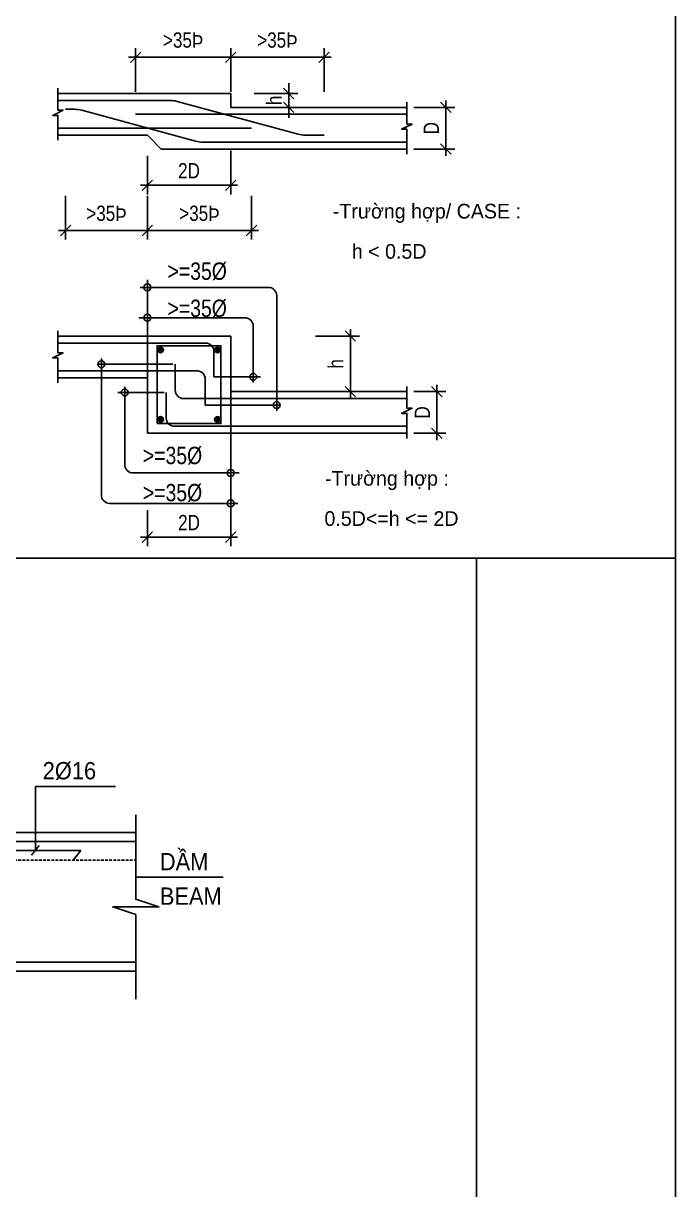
# Model space of a CAD drawing. Header units: millimetres. Extents: x -205508 to -110432, y 549193 to 571297.
# Drawn here: x -132335 to -129986, y 563781 to 567981 of the extents above; entities that cross this region are included whole.
import ezdxf

# ---------------------------------------------------------------- set-up
doc = ezdxf.new("R2010")
doc.units = ezdxf.units.MM
doc.header["$LTSCALE"] = 25
doc.header["$MEASUREMENT"] = 0
doc.header["$PDSIZE"] = 50
doc.linetypes.add('AUDIT_I_131119094342-0', pattern=[0])
doc.linetypes.add('HIDDEN', pattern=[2.3807, 1.587, -0.7937])
for name, color, linetype in [('2', 2, 'Continuous'), ('3H', 8, 'HIDDEN'), ('AC', 200, 'Continuous'), ('CHU_B', 4, 'Continuous'), ('CHUTHEP', 4, 'Continuous'), ('COTTHEP', 220, 'Continuous'), ('dai', 3, 'AUDIT_I_131119094342-0'), ('dbao', 2, 'Continuous'), ('DDAN', 7, 'Continuous'), ('HACTH', 8, 'Continuous'), ('kich thuoc', 251, 'Continuous'), ('MONG', 7, 'Continuous'), ('S-DUONG BAO', 7, 'Continuous'), ('thep', 4, 'Continuous')]:
    doc.layers.add(name, color=color, linetype=linetype)
doc.layers.add('DCE_MCZiCZac', color=250, linetype='Continuous', lineweight=13)
doc.styles.add('Simplex- GCC', font='arial.ttf', dxfattribs={"width": 0.8})
doc.styles.add('vnh100', font='', dxfattribs={"width": 0.8})
doc.styles.add('VNI-AVO', font='', dxfattribs={"width": 0.8, "height": 0.8})
doc.styles.add('VNISIMPLEX', font='arial.ttf', dxfattribs={"width": 0.9})
doc.styles.get('vnh100').set_extended_font_data('VNI-Helve')
doc.styles.get('VNI-AVO').set_extended_font_data('VNI-Avo')
doc.dimstyles.new('ISO-25', dxfattribs={"dimscale": 25, "dimtxt": 2.2, "dimasz": 1.5, "dimexe": 1.3, "dimexo": 1, "dimgap": 1, "dimtad": 1, "dimdec": 0, "dimtxsty": 'Simplex- GCC', "dimblk": 'OBLIQUE', "dimcen": 2.5, "dimdle": 1, "dimclrd": 8, "dimclre": 8, "dimclrt": 7, "dimadec": 0, "dimazin": 0, "dimtfac": 1, "dimtdec": 0, "dimtix": 1, "dimtmove": 0, "dimatfit": 3, "dimfxl": 5, "dimfxlon": 1, "dimarcsym": 0})

# ---------------------------------------------------------------- blocks, each defined once
blk = doc.blocks.new('_Oblique')
at = {"color": 4, "linetype": 'ByBlock', "lineweight": -2}
blk.add_line((-0.5, -0.5), (0.5, 0.5), dxfattribs=at)
blk = doc.blocks.new('*D330')
at = {"layer": 'DCE_MCZiCZac', "color": 8, "lineweight": -2, "ltscale": 20, "transparency": 16777216}
for p, q in [((-131379.1, 567728.1), (-131379.1, 567765.6)), ((-131504.1, 567728.1), (-131346.6, 567728.1)), ((-131379.1, 567728.1), (-131379.1, 567678.1)), ((-131504.1, 567678.1), (-131346.6, 567678.1)), ((-131379.1, 567678.1), (-131379.1, 567640.6))]:
    blk.add_line(p, q, dxfattribs=at)
at = {"layer": 'Defpoints', "color": 0, "ltscale": 20, "transparency": 16777216}
for p in [(-131588.1, 567728.1), (-131588.1, 567678.1), (-131379.1, 567678.1)]:
    blk.add_point(p, dxfattribs=at)
at = {"layer": 'DCE_MCZiCZac', "color": 8, "lineweight": -2, "ltscale": 20, "transparency": 16777216, "xscale": 37.5, "yscale": 37.5, "zscale": 37.5}
for p, rotation in [((-131379.1, 567728.1), 270), ((-131379.1, 567678.1), 90)]:
    blk.add_blockref('_Oblique', p, dxfattribs=dict(at, rotation=rotation))
at = {"layer": 'DCE_MCZiCZac', "color": 7, "ltscale": 20, "transparency": 16777216, "insert": (-131431.6, 567703.1), "char_height": 55, "attachment_point": 5, "rotation": 90, "style": 'Simplex- GCC'}
blk.add_mtext('h', dxfattribs=at)
blk = doc.blocks.new('*D331')
at = {"layer": 'DCE_MCZiCZac', "color": 8, "lineweight": -2, "ltscale": 20, "transparency": 16777216}
for p, q in [((-132182.5, 567359.7), (-132182.5, 567202.2)), ((-131888.1, 567359.7), (-131888.1, 567202.2)), ((-132207.5, 567234.7), (-131863.1, 567234.7))]:
    blk.add_line(p, q, dxfattribs=at)
at = {"layer": 'Defpoints', "color": 0, "ltscale": 20, "transparency": 16777216}
for p in [(-132182.5, 567671.1), (-131888.1, 567578.1), (-131888.1, 567234.7)]:
    blk.add_point(p, dxfattribs=at)
at = {"layer": 'DCE_MCZiCZac', "color": 8, "lineweight": -2, "ltscale": 20, "transparency": 16777216, "xscale": 37.5, "yscale": 37.5, "zscale": 37.5, "rotation": 180}
blk.add_blockref('_Oblique', (-132182.5, 567234.7), dxfattribs=at)
at = {"layer": 'DCE_MCZiCZac', "color": 8, "lineweight": -2, "ltscale": 20, "transparency": 16777216, "xscale": 37.5, "yscale": 37.5, "zscale": 37.5}
blk.add_blockref('_Oblique', (-131888.1, 567234.7), dxfattribs=at)
at = {"layer": 'DCE_MCZiCZac', "color": 7, "ltscale": 20, "transparency": 16777216, "insert": (-132035.3, 567296.3), "char_height": 55, "attachment_point": 5, "style": 'Simplex- GCC'}
blk.add_mtext('>35Þ', dxfattribs=at)
blk = doc.blocks.new('*D332')
at = {"layer": 'DCE_MCZiCZac', "color": 8, "lineweight": -2, "ltscale": 20, "transparency": 16777216}
for p, q in [((-131888.1, 567359.7), (-131888.1, 567202.2)), ((-131513.1, 567359.7), (-131513.1, 567202.2)), ((-131488.1, 567234.7), (-131913.1, 567234.7))]:
    blk.add_line(p, q, dxfattribs=at)
at = {"layer": 'Defpoints', "color": 0, "ltscale": 20, "transparency": 16777216}
for p in [(-131888.1, 567578.1), (-131513.1, 567603.1), (-131888.1, 567234.7)]:
    blk.add_point(p, dxfattribs=at)
at = {"layer": 'DCE_MCZiCZac', "color": 8, "lineweight": -2, "ltscale": 20, "transparency": 16777216, "xscale": 37.5, "yscale": 37.5, "zscale": 37.5, "rotation": 180}
blk.add_blockref('_Oblique', (-131888.1, 567234.7), dxfattribs=at)
at = {"layer": 'DCE_MCZiCZac', "color": 8, "lineweight": -2, "ltscale": 20, "transparency": 16777216, "xscale": 37.5, "yscale": 37.5, "zscale": 37.5}
blk.add_blockref('_Oblique', (-131513.1, 567234.7), dxfattribs=at)
at = {"layer": 'DCE_MCZiCZac', "color": 7, "ltscale": 20, "transparency": 16777216, "insert": (-131700.6, 567296.3), "char_height": 55, "attachment_point": 5, "style": 'Simplex- GCC'}
blk.add_mtext('>35Þ', dxfattribs=at)
blk = doc.blocks.new('*D333')
at = {"layer": 'DCE_MCZiCZac', "color": 8, "lineweight": -2, "ltscale": 20, "transparency": 16777216}
for p, q in [((-131888.1, 567503.1), (-131888.1, 567364.9)), ((-131588.1, 567522.4), (-131588.1, 567364.9)), ((-131913.1, 567397.4), (-131563.1, 567397.4))]:
    blk.add_line(p, q, dxfattribs=at)
at = {"layer": 'Defpoints', "color": 0, "ltscale": 20, "transparency": 16777216}
for p in [(-131588.1, 567678.1), (-131888.1, 567528.1), (-131588.1, 567397.4)]:
    blk.add_point(p, dxfattribs=at)
at = {"layer": 'DCE_MCZiCZac', "color": 8, "lineweight": -2, "ltscale": 20, "transparency": 16777216, "xscale": 37.5, "yscale": 37.5, "zscale": 37.5, "rotation": 180}
blk.add_blockref('_Oblique', (-131888.1, 567397.4), dxfattribs=at)
at = {"layer": 'DCE_MCZiCZac', "color": 8, "lineweight": -2, "ltscale": 20, "transparency": 16777216, "xscale": 37.5, "yscale": 37.5, "zscale": 37.5}
blk.add_blockref('_Oblique', (-131588.1, 567397.4), dxfattribs=at)
at = {"layer": 'DCE_MCZiCZac', "color": 7, "ltscale": 20, "transparency": 16777216, "insert": (-131738.1, 567449.9), "char_height": 55, "attachment_point": 5, "style": 'Simplex- GCC'}
blk.add_mtext('2D', dxfattribs=at)
blk = doc.blocks.new('*D334')
at = {"layer": 'DCE_MCZiCZac', "color": 8, "lineweight": -2, "ltscale": 20, "transparency": 16777216}
for p, q in [((-130813.5, 567503.1), (-130813.5, 567703.1)), ((-130928.9, 567678.1), (-130781, 567678.1)), ((-130928.9, 567528.1), (-130781, 567528.1))]:
    blk.add_line(p, q, dxfattribs=at)
at = {"layer": 'Defpoints', "color": 0, "ltscale": 20, "transparency": 16777216}
for p in [(-130953.9, 567678.1), (-130813.5, 567678.1), (-130953.9, 567528.1)]:
    blk.add_point(p, dxfattribs=at)
at = {"layer": 'DCE_MCZiCZac', "color": 8, "lineweight": -2, "ltscale": 20, "transparency": 16777216, "xscale": 37.5, "yscale": 37.5, "zscale": 37.5}
for p, rotation in [((-130813.5, 567678.1), 90), ((-130813.5, 567528.1), 270)]:
    blk.add_blockref('_Oblique', p, dxfattribs=dict(at, rotation=rotation))
at = {"layer": 'DCE_MCZiCZac', "color": 7, "ltscale": 20, "transparency": 16777216, "insert": (-130866, 567603.1), "char_height": 55, "attachment_point": 5, "rotation": 90, "style": 'Simplex- GCC'}
blk.add_mtext('D', dxfattribs=at)
blk = doc.blocks.new('*D335')
at = {"layer": 'DCE_MCZiCZac', "color": 8, "lineweight": -2, "ltscale": 20, "transparency": 16777216}
for p, q in [((-131930.5, 567733.6), (-131930.5, 567891.1)), ((-131588.1, 567733.6), (-131588.1, 567891.1)), ((-131955.5, 567858.6), (-131563.1, 567858.6))]:
    blk.add_line(p, q, dxfattribs=at)
at = {"layer": 'Defpoints', "color": 0, "ltscale": 20, "transparency": 16777216}
for p in [(-131588.1, 567858.6), (-131588.1, 567703.1), (-131930.5, 567653.1)]:
    blk.add_point(p, dxfattribs=at)
at = {"layer": 'DCE_MCZiCZac', "color": 8, "lineweight": -2, "ltscale": 20, "transparency": 16777216, "xscale": 37.5, "yscale": 37.5, "zscale": 37.5, "rotation": 180}
blk.add_blockref('_Oblique', (-131930.5, 567858.6), dxfattribs=at)
at = {"layer": 'DCE_MCZiCZac', "color": 8, "lineweight": -2, "ltscale": 20, "transparency": 16777216, "xscale": 37.5, "yscale": 37.5, "zscale": 37.5}
blk.add_blockref('_Oblique', (-131588.1, 567858.6), dxfattribs=at)
at = {"layer": 'DCE_MCZiCZac', "color": 7, "ltscale": 20, "transparency": 16777216, "insert": (-131759.3, 567920.2), "char_height": 55, "attachment_point": 5, "style": 'Simplex- GCC'}
blk.add_mtext('>35Þ', dxfattribs=at)
blk = doc.blocks.new('*D336')
at = {"layer": 'DCE_MCZiCZac', "color": 8, "lineweight": -2, "ltscale": 20, "transparency": 16777216}
for p, q in [((-131588.1, 567733.6), (-131588.1, 567891.1)), ((-131251.7, 567733.6), (-131251.7, 567891.1)), ((-131613.1, 567858.6), (-131226.7, 567858.6))]:
    blk.add_line(p, q, dxfattribs=at)
at = {"layer": 'Defpoints', "color": 0, "ltscale": 20, "transparency": 16777216}
for p in [(-131251.7, 567858.6), (-131588.1, 567703.1), (-131251.7, 567578.1)]:
    blk.add_point(p, dxfattribs=at)
at = {"layer": 'DCE_MCZiCZac', "color": 8, "lineweight": -2, "ltscale": 20, "transparency": 16777216, "xscale": 37.5, "yscale": 37.5, "zscale": 37.5, "rotation": 180}
blk.add_blockref('_Oblique', (-131588.1, 567858.6), dxfattribs=at)
at = {"layer": 'DCE_MCZiCZac', "color": 8, "lineweight": -2, "ltscale": 20, "transparency": 16777216, "xscale": 37.5, "yscale": 37.5, "zscale": 37.5}
blk.add_blockref('_Oblique', (-131251.7, 567858.6), dxfattribs=at)
at = {"layer": 'DCE_MCZiCZac', "color": 7, "ltscale": 20, "transparency": 16777216, "insert": (-131419.9, 567920.2), "char_height": 55, "attachment_point": 5, "style": 'Simplex- GCC'}
blk.add_mtext('>35Þ', dxfattribs=at)
blk = doc.blocks.new('*D337')
at = {"layer": 'DCE_MCZiCZac', "color": 8, "lineweight": -2, "ltscale": 20, "transparency": 16777216}
for p, q in [((-131157.2, 566879.5), (-131157.2, 566629.5)), ((-131282.2, 566854.5), (-131124.7, 566854.5)), ((-131282.2, 566654.5), (-131124.7, 566654.5))]:
    blk.add_line(p, q, dxfattribs=at)
at = {"layer": 'Defpoints', "color": 0, "ltscale": 20, "transparency": 16777216}
for p in [(-131366.3, 566854.5), (-131366.3, 566654.5), (-131157.2, 566654.5)]:
    blk.add_point(p, dxfattribs=at)
at = {"layer": 'DCE_MCZiCZac', "color": 8, "lineweight": -2, "ltscale": 20, "transparency": 16777216, "xscale": 37.5, "yscale": 37.5, "zscale": 37.5}
for p, rotation in [((-131157.2, 566854.5), 90), ((-131157.2, 566654.5), 270)]:
    blk.add_blockref('_Oblique', p, dxfattribs=dict(at, rotation=rotation))
at = {"layer": 'DCE_MCZiCZac', "color": 7, "ltscale": 20, "transparency": 16777216, "insert": (-131209.7, 566754.5), "char_height": 55, "attachment_point": 5, "rotation": 90, "style": 'Simplex- GCC'}
blk.add_mtext('h', dxfattribs=at)
blk = doc.blocks.new('*D338')
at = {"layer": 'DCE_MCZiCZac', "color": 8, "lineweight": -2, "ltscale": 20, "transparency": 16777216}
for p, q in [((-130928.9, 566654.5), (-130813.5, 566654.5)), ((-130846, 566479.5), (-130846, 566679.5)), ((-130928.9, 566504.5), (-130813.5, 566504.5))]:
    blk.add_line(p, q, dxfattribs=at)
at = {"layer": 'Defpoints', "color": 0, "ltscale": 20, "transparency": 16777216}
for p in [(-130953.9, 566654.5), (-130846, 566654.5), (-130953.9, 566504.5)]:
    blk.add_point(p, dxfattribs=at)
at = {"layer": 'DCE_MCZiCZac', "color": 8, "lineweight": -2, "ltscale": 20, "transparency": 16777216, "xscale": 37.5, "yscale": 37.5, "zscale": 37.5}
for p, rotation in [((-130846, 566654.5), 90), ((-130846, 566504.5), 270)]:
    blk.add_blockref('_Oblique', p, dxfattribs=dict(at, rotation=rotation))
at = {"layer": 'DCE_MCZiCZac', "color": 7, "ltscale": 20, "transparency": 16777216, "insert": (-130898.5, 566579.5), "char_height": 55, "attachment_point": 5, "rotation": 90, "style": 'Simplex- GCC'}
blk.add_mtext('D', dxfattribs=at)
blk = doc.blocks.new('THEP')
h = blk.add_hatch(color=1)
edge = h.paths.add_edge_path()
edge.add_ellipse((0, 0), major_axis=(-7.07, 7.07), ratio=1, start_angle=0, end_angle=360, ccw=False)
at = {"color": 4, "ltscale": 0.5, "extrusion": (0, 0, -1)}
blk.add_ellipse((0, 0), major_axis=(-7.07, 7.07), ratio=1, start_param=2.356194490192135, end_param=8.63937979737172, dxfattribs=at)
blk = doc.blocks.new('*D339')
at = {"layer": 'DCE_MCZiCZac', "color": 8, "lineweight": -2, "ltscale": 20, "transparency": 16777216}
for p, q in [((-131588.1, 566255.4), (-131588.1, 566097.9)), ((-131888.1, 566227.1), (-131888.1, 566097.9)), ((-131913.1, 566130.4), (-131563.1, 566130.4))]:
    blk.add_line(p, q, dxfattribs=at)
at = {"layer": 'Defpoints', "color": 0, "ltscale": 20, "transparency": 16777216}
for p in [(-131588.1, 566298.7), (-131888.1, 566252.1), (-131588.1, 566130.4)]:
    blk.add_point(p, dxfattribs=at)
at = {"layer": 'DCE_MCZiCZac', "color": 8, "lineweight": -2, "ltscale": 20, "transparency": 16777216, "xscale": 37.5, "yscale": 37.5, "zscale": 37.5, "rotation": 180}
blk.add_blockref('_Oblique', (-131888.1, 566130.4), dxfattribs=at)
at = {"layer": 'DCE_MCZiCZac', "color": 8, "lineweight": -2, "ltscale": 20, "transparency": 16777216, "xscale": 37.5, "yscale": 37.5, "zscale": 37.5}
blk.add_blockref('_Oblique', (-131588.1, 566130.4), dxfattribs=at)
at = {"layer": 'DCE_MCZiCZac', "color": 7, "ltscale": 20, "transparency": 16777216, "insert": (-131738.1, 566182.9), "char_height": 55, "attachment_point": 5, "style": 'Simplex- GCC'}
blk.add_mtext('2D', dxfattribs=at)
blk = doc.blocks.new('TX')
at = {"layer": '3H'}
blk.add_line((28748.6, -4352.4), (32226.1, -4352.4), dxfattribs=at)
at = {"layer": 'COTTHEP'}
for p, q in [((24567.3, -4082.4), (32226.1, -4082.4)), ((30836.8, -4142.4), (30723.6, -4282.4)), ((30124.8, -4212.4), (31435.5, -4212.4)), ((31435.5, -4212.4), (31322.3, -4352.4)), ((24567.3, -5822.4), (32226.1, -5822.4))]:
    blk.add_line(p, q, dxfattribs=at)
at = {"layer": 'DDAN', "color": 7}
blk.add_line((32226.1, -4599), (33486.6, -4599), dxfattribs=at)
at = {"layer": 'HACTH'}
for p, q in [((30780.2, -3289), (31934.3, -3289)), ((30780.2, -4212.4), (30780.2, -3289))]:
    blk.add_line(p, q, dxfattribs=at)
at = {"layer": 'MONG'}
blk.add_lwpolyline([(19675.8, -12903.7), (37131.8, -12903.7), (37131.8, 0), (19675.8, 0)], close=True, dxfattribs=at)
at = {"layer": 'S-DUONG BAO'}
for p, q in [((24567.3, -3952.4), (32226.1, -3952.4)), ((24567.3, -5952.4), (32226.1, -5952.4))]:
    blk.add_line(p, q, dxfattribs=at)
blk.add_lwpolyline([(32226.1, -3698.4), (32226.1, -4914.8), (32559, -5025.8), (31893.1, -5025.8), (32226.1, -5136.8), (32226.1, -6353.2)], dxfattribs=at)
at = {"layer": 'CHU_B', "style": 'VNISIMPLEX', "width": 0.9}
for s, p in [('DẦM', (32572.7, -4498.5)), ('BEAM', (32572.7, -4995.6))]:
    blk.add_text(s, height=250, dxfattribs=at).set_placement(p)
at = {"layer": 'CHUTHEP', "style": 'VNISIMPLEX', "width": 0.9}
blk.add_text('2%%C16', height=250, dxfattribs=at).set_placement((30885.9, -3188.5))

msp = doc.modelspace()

# ---------------------------------------------------------------- linework, layer by layer
at = {"layer": 'AC', "color": 4, "ltscale": 20}
for p, q in [((-129986.2, 570555.2), (-129986.2, 566055.2)), ((-131780.6, 567699.6), (-131345.6, 567581.6)), ((-132149.6, 567671.1), (-132182.5, 567671.1)), ((-132123.4, 567667.7), (-131714.2, 567556.6)), ((-131648.7, 566799.5), (-131648.7, 566707.8)), ((-131787.5, 566752.9), (-131787.5, 566659.5)), ((-131679.7, 566699.5), (-131679.7, 566605.8)), ((-131820.3, 566651.3), (-131820.3, 566559.5)), ((-144986.2, 566055.2), (-129986.2, 566055.2))]:
    msp.add_line(p, q, dxfattribs=at)
msp.add_lwpolyline([(-144986.2, 570555.2), (-129986.2, 570555.2), (-129986.2, 558562.6), (-144986.2, 558562.6)], close=True, dxfattribs=at)
for centre, radius, start, end in [((-131806.8, 567603.1), 100, 74.8189, 90), ((-132149.6, 567571.1), 100, 74.8189, 90), ((-131319.4, 567678.1), 100, 254.8189, 270), ((-131688, 567653.1), 100, 254.8189, 270), ((-131678.7, 566799.5), 30, 0, 90), ((-131709.7, 566699.5), 30, 0, 90), ((-131757.5, 566659.5), 30, 180, 270), ((-131790.3, 566559.5), 30, 180, 270)]:
    msp.add_arc(centre, radius, start, end, dxfattribs=at)
at = {"layer": 'dai', "ltscale": 0.5}
msp.add_lwpolyline([(-131853.1, 566539.5), (-131623.1, 566539.5), (-131623.1, 566819.5), (-131853.1, 566819.5)], close=True, dxfattribs=at)
at = {"layer": 'dbao', "linetype": 'Continuous', "ltscale": 0.5}
for p, q in [((-132210, 567728.1), (-131588.1, 567728.1)), ((-131588.1, 567728.1), (-131588.1, 567678.1)), ((-131588.1, 567678.1), (-130953.9, 567678.1)), ((-132210, 567578.1), (-131888.1, 567578.1)), ((-131838.1, 567528.1), (-131888.1, 567578.1)), ((-131838.1, 567528.1), (-130953.9, 567528.1)), ((-132210, 566854.5), (-131588.1, 566854.5)), ((-131588.1, 566854.5), (-131588.1, 566654.5)), ((-132210, 566704.5), (-131888.1, 566704.5)), ((-131888.1, 566704.5), (-131888.1, 566504.5)), ((-131588.1, 566654.5), (-130953.9, 566654.5)), ((-131888.1, 566504.5), (-130953.9, 566504.5))]:
    msp.add_line(p, q, dxfattribs=at)
at = {"layer": 'kich thuoc', "ltscale": 20}
for p, q in [((-131913.4, 567030), (-131452.5, 567030)), ((-131888.1, 566704.5), (-131888.1, 567057.3)), ((-131422.5, 566585), (-131422.5, 567000)), ((-131918.6, 566920.7), (-131537, 566920.7)), ((-131507, 566686.8), (-131507, 566890.7)), ((-131796.5, 566753.2), (-132067.5, 566753.2)), ((-132053.7, 566774), (-132053.7, 566282.1)), ((-131648.7, 566707.8), (-131481.3, 566707.8)), ((-131827.5, 566651.3), (-131994.9, 566651.3)), ((-131969.3, 566672.2), (-131969.3, 566391.4)), ((-131588.1, 566654.5), (-131588.1, 566224.8)), ((-131679.7, 566605.8), (-131408.7, 566605.8)), ((-131557.6, 566361.4), (-131939.3, 566361.4)), ((-131562.8, 566252.1), (-132023.7, 566252.1))]:
    msp.add_line(p, q, dxfattribs=at)
at = {"layer": 'kich thuoc'}
for points in [[(-132210, 567746.9), (-132210, 567668.1), (-132191.2, 567668.1), (-132228.7, 567649.4), (-132210, 567649.4), (-132210, 567559.4)], [(-130953.9, 567696.9), (-130953.9, 567618.1), (-130935.1, 567618.1), (-130972.6, 567599.4), (-130953.9, 567599.4), (-130953.9, 567509.4)], [(-132210, 566873.3), (-132210, 566794.5), (-132191.2, 566794.5), (-132228.7, 566775.8), (-132210, 566775.8), (-132210, 566685.8)], [(-130953.9, 566673.3), (-130953.9, 566594.5), (-130935.1, 566594.5), (-130972.6, 566575.8), (-130953.9, 566575.8), (-130953.9, 566485.8)]]:
    msp.add_lwpolyline(points, dxfattribs=at)
at = {"layer": 'kich thuoc', "ltscale": 20}
for centre, start, end in [((-131452.5, 567000), 0, 90), ((-131537, 566890.7), 0, 90), ((-131939.3, 566391.4), 180, 270), ((-132023.7, 566282.1), 180, 270)]:
    msp.add_arc(centre, 30, start, end, dxfattribs=at)
at = {"layer": 'thep', "ltscale": 20}
for p, q in [((-132210, 567703.1), (-131806.8, 567703.1)), ((-131930.5, 567653.1), (-130953.9, 567653.1)), ((-132210, 567603.1), (-131513.1, 567603.1)), ((-131319.4, 567578.1), (-131251.7, 567578.1)), ((-131688, 567553.1), (-130953.9, 567553.1)), ((-132210, 566829.5), (-131678.7, 566829.5)), ((-132210, 566729.5), (-131709.7, 566729.5)), ((-131757.5, 566629.5), (-130953.9, 566629.5)), ((-131790.3, 566529.5), (-130953.9, 566529.5))]:
    msp.add_line(p, q, dxfattribs=at)
for centre in [(-131888.1, 567030), (-131888.1, 566920.7), (-132053.7, 566753.2), (-131507, 566707.8), (-131969.3, 566651.3), (-131422.5, 566605.8), (-131588.1, 566361.4), (-131588.1, 566252.1)]:
    msp.add_circle(centre, 12.5, dxfattribs=at)

# ---------------------------------------------------------------- block references
at = {"layer": '2', "xscale": 0.25, "yscale": 0.25, "zscale": 0.25}
msp.add_blockref('TX', (-139986.2, 566055.2), dxfattribs=at)
at = {"layer": 'dbao', "xscale": -1}
msp.add_blockref('THEP', (-131840.4, 566804.5), dxfattribs=at)
at = {"layer": 'dbao'}
msp.add_blockref('THEP', (-131635.8, 566804.5), dxfattribs=at)
at = {"layer": 'dbao', "rotation": 180}
msp.add_blockref('THEP', (-131840.4, 566554.5), dxfattribs=at)
at = {"layer": 'dbao', "xscale": -1, "rotation": 180}
msp.add_blockref('THEP', (-131635.8, 566554.5), dxfattribs=at)

# ---------------------------------------------------------------- texts
at = {"color": 4, "linetype": 'Continuous', "style": 'VNI-AVO'}
for s, height, p in [('-Tröôøng hôïp/ CASE :', 52.788, (-131220.4, 567277.9)), ('h < 0.5D', 52.79, (-131152, 567133.1)), ('-Tröôøng hôïp :', 52.788, (-131248.6, 566315.8)), ('0.5D<=h <= 2D', 52.788, (-131250.5, 566171))]:
    msp.add_text(s, height=height, dxfattribs=at).set_placement(p)
at = {"layer": 'AC', "color": 7, "style": 'vnh100', "width": 0.8}
for p in [(-131815.4, 567057), (-131815.4, 566923.3), (-131904.3, 566393.3), (-131904.3, 566259.6)]:
    msp.add_text('>=35Þ', height=62.5, dxfattribs=at).set_placement(p)

# ---------------------------------------------------------------- dimensions: what is measured, and where the dimension line sits
at = {"layer": 'DCE_MCZiCZac', "ltscale": 20}
for base, p1, p2, text, picture, middle in [((-131588.1, 567858.6), (-131930.5, 567653.1), (-131588.1, 567703.1), '>35Þ', '*D335', (-131759.3, 567920.2)), ((-131888.1, 567234.7), (-132182.5, 567671.1), (-131888.1, 567578.1), '>35Þ', '*D331', (-132035.3, 567296.3)), ((-131588.1, 567397.4), (-131888.1, 567528.1), (-131588.1, 567678.1), '2D', '*D333', (-131738.1, 567449.9)), ((-131588.1, 566130.4), (-131888.1, 566252.1), (-131588.1, 566298.7), '2D', '*D339', (-131738.1, 566182.9))]:
    dim = msp.add_linear_dim(base=base, p1=p1, p2=p2, text=text, dimstyle='ISO-25', dxfattribs=at)
    dim.commit()
    dim.dimension.update_dxf_attribs({"geometry": picture, "text_midpoint": middle})
dim = msp.add_linear_dim(base=(-131251.7, 567858.6), p1=(-131588.1, 567703.1), p2=(-131251.7, 567578.1), text='>35Þ', dimstyle='ISO-25', override={"dimtmove": 1}, dxfattribs=at)
dim.commit()
dim.dimension.update_dxf_attribs({"geometry": '*D336', "text_midpoint": (-131419.9, 567920.2)})
for base, p1, p2, angle, text, picture, middle in [((-131379.1, 567678.1), (-131588.1, 567728.1), (-131588.1, 567678.1), 90, 'h', '*D330', (-131431.6, 567703.1)), ((-130813.5, 567678.1), (-130953.9, 567528.1), (-130953.9, 567678.1), 90, 'D', '*D334', (-130866, 567603.1)), ((-131888.1, 567234.7), (-131513.1, 567603.1), (-131888.1, 567578.1), 180, '>35Þ', '*D332', (-131700.6, 567296.3)), ((-131157.2, 566654.5), (-131366.3, 566854.5), (-131366.3, 566654.5), 90, 'h', '*D337', (-131209.7, 566754.5)), ((-130846, 566654.5), (-130953.9, 566504.5), (-130953.9, 566654.5), 90, 'D', '*D338', (-130898.5, 566579.5))]:
    dim = msp.add_linear_dim(base=base, p1=p1, p2=p2, angle=angle, text=text, dimstyle='ISO-25', dxfattribs=at)
    dim.commit()
    dim.dimension.update_dxf_attribs({"geometry": picture, "text_midpoint": middle})

doc.saveas('drawing.dxf')
